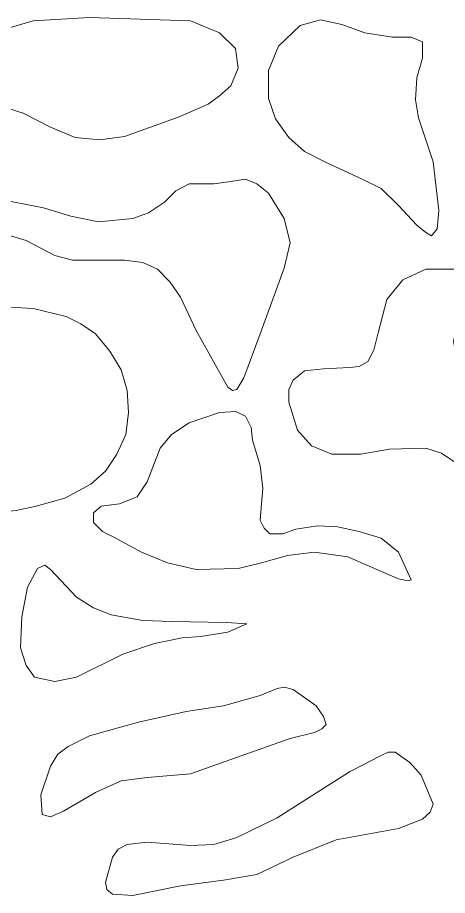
# Model space of a CAD drawing. Header units: millimetres. Extents: x -1200 to 1200, y -590 to 590.
# Drawn here: x 669.5 to 896.3, y 123.4 to 587 of the extents above; entities that cross this region are included whole.
import ezdxf

# ---------------------------------------------------------------- set-up
doc = ezdxf.new("R2010")
doc.units = ezdxf.units.MM
doc.header["$MEASUREMENT"] = 0
doc.layers.add('Layer 1', color=7, linetype='Continuous')

msp = doc.modelspace()

# ---------------------------------------------------------------- linework, layer by layer
at = {"layer": 'Layer 1', "color": 250, "lineweight": 20}
for points, knots in [([(760.7513, 585.178), (760.7513, 585.178), (707.379, 586.9752), (707.379, 586.9752), (707.379, 586.9752), (677.6996, 585.178), (677.6996, 585.178), (677.6996, 585.178), (663.2346, 580.9808), (663.2346, 580.9808), (663.2346, 580.9808), (656.5016, 576.5842), (656.5016, 576.5842), (656.5016, 576.5842), (639.7913, 565.5949), (639.7913, 565.5949), (639.7913, 565.5949), (620.5887, 558.3994), (620.5887, 558.3994), (620.5887, 558.3994), (596.3962, 554.6034), (596.3962, 554.6034), (596.3962, 554.6034), (567.4661, 551.0068), (567.4661, 551.0068), (567.4661, 551.0068), (552.2518, 547.4101), (552.2518, 547.4101), (552.2518, 547.4101), (537.7868, 541.8147), (537.7868, 541.8147), (537.7868, 541.8147), (531.5507, 538.218), (531.5507, 538.218), (531.5507, 538.218), (527.8095, 534.6214), (527.8095, 534.6214), (527.8095, 534.6214), (525.5643, 529.026), (525.5643, 529.026), (525.5643, 529.026), (526.3136, 523.63), (526.3136, 523.63), (526.3136, 523.63), (530.804, 517.4339), (530.804, 517.4339), (530.804, 517.4339), (538.5334, 511.4396), (538.5334, 511.4396), (538.5334, 511.4396), (545.269, 508.8424), (545.269, 508.8424), (545.269, 508.8424), (551.5025, 510.8412), (551.5025, 510.8412), (551.5025, 510.8412), (570.458, 524.8288), (570.458, 524.8288), (570.458, 524.8288), (592.4053, 535.8203), (592.4053, 535.8203), (592.4053, 535.8203), (614.6024, 542.413), (614.6024, 542.413), (614.6024, 542.413), (638.2954, 544.2124), (638.2954, 544.2124), (638.2954, 544.2124), (655.7523, 541.8147), (655.7523, 541.8147), (655.7523, 541.8147), (672.4625, 536.4187), (672.4625, 536.4187), (672.4625, 536.4187), (686.9276, 529.026), (686.9276, 529.026), (686.9276, 529.026), (699.8967, 523.63), (699.8967, 523.63), (699.8967, 523.63), (712.8658, 522.4311), (712.8658, 522.4311), (712.8658, 522.4311), (725.8349, 524.2283), (725.8349, 524.2283), (725.8349, 524.2283), (754.765, 534.6214), (754.765, 534.6214), (754.765, 534.6214), (769.9792, 541.2141), (769.9792, 541.2141), (769.9792, 541.2141), (775.9657, 545.6107), (775.9657, 545.6107), (775.9657, 545.6107), (781.952, 551.0068), (781.952, 551.0068), (781.952, 551.0068), (785.9402, 560.1989), (785.9402, 560.1989), (785.9402, 560.1989), (784.4443, 570.5898), (784.4443, 570.5898), (784.4443, 570.5898), (775.9657, 578.982), (775.9657, 578.982), (775.9657, 578.982), (760.7513, 585.178), (760.7513, 585.178)], [0, 0, 0, 0, 0.02777778, 0.02777778, 0.02777778, 0.05555556, 0.05555556, 0.05555556, 0.08333333, 0.08333333, 0.08333333, 0.11111111, 0.11111111, 0.11111111, 0.13888889, 0.13888889, 0.13888889, 0.16666667, 0.16666667, 0.16666667, 0.19444444, 0.19444444, 0.19444444, 0.22222222, 0.22222222, 0.22222222, 0.25, 0.25, 0.25, 0.27777778, 0.27777778, 0.27777778, 0.30555556, 0.30555556, 0.30555556, 0.33333333, 0.33333333, 0.33333333, 0.36111111, 0.36111111, 0.36111111, 0.38888889, 0.38888889, 0.38888889, 0.41666667, 0.41666667, 0.41666667, 0.44444444, 0.44444444, 0.44444444, 0.47222222, 0.47222222, 0.47222222, 0.5, 0.5, 0.5, 0.52777778, 0.52777778, 0.52777778, 0.55555556, 0.55555556, 0.55555556, 0.58333333, 0.58333333, 0.58333333, 0.61111111, 0.61111111, 0.61111111, 0.63888889, 0.63888889, 0.63888889, 0.66666667, 0.66666667, 0.66666667, 0.69444444, 0.69444444, 0.69444444, 0.72222222, 0.72222222, 0.72222222, 0.75, 0.75, 0.75, 0.77777778, 0.77777778, 0.77777778, 0.80555556, 0.80555556, 0.80555556, 0.83333333, 0.83333333, 0.83333333, 0.86111111, 0.86111111, 0.86111111, 0.88888889, 0.88888889, 0.88888889, 0.91666667, 0.91666667, 0.91666667, 0.94444444, 0.94444444, 0.94444444, 0.97222222, 0.97222222, 0.97222222, 1, 1, 1, 1]), ([(807.1409, 571.7887), (807.1409, 571.7887), (801.9038, 559), (801.9038, 559), (801.9038, 559), (801.9038, 544.2124), (801.9038, 544.2124), (801.9038, 544.2124), (805.645, 533.4204), (805.645, 533.4204), (805.645, 533.4204), (812.6278, 523.63), (812.6278, 523.63), (812.6278, 523.63), (820.8567, 516.2351), (820.8567, 516.2351), (820.8567, 516.2351), (831.5832, 510.8412), (831.5832, 510.8412), (831.5832, 510.8412), (851.2853, 501.6491), (851.2853, 501.6491), (851.2853, 501.6491), (861.2599, 496.652), (861.2599, 496.652), (861.2599, 496.652), (870.4879, 487.6594), (870.4879, 487.6594), (870.4879, 487.6594), (880.2153, 477.2684), (880.2153, 477.2684), (880.2153, 477.2684), (884.9556, 473.4723), (884.9556, 473.4723), (884.9556, 473.4723), (887.9474, 471.6729), (887.9474, 471.6729), (887.9474, 471.6729), (890.9393, 475.4712), (890.9393, 475.4712), (890.9393, 475.4712), (891.6885, 485.0622), (891.6885, 485.0622), (891.6885, 485.0622), (888.6941, 510.8412), (888.6941, 510.8412), (888.6941, 510.8412), (880.9646, 534.0209), (880.9646, 534.0209), (880.9646, 534.0209), (879.4687, 543.6119), (879.4687, 543.6119), (879.4687, 543.6119), (880.2153, 555.2039), (880.2153, 555.2039), (880.2153, 555.2039), (883.2072, 565.5949), (883.2072, 565.5949), (883.2072, 565.5949), (883.2072, 574.1864), (883.2072, 574.1864), (883.2072, 574.1864), (877.2235, 576.5842), (877.2235, 576.5842), (877.2235, 576.5842), (867.2462, 576.5842), (867.2462, 576.5842), (867.2462, 576.5842), (852.7813, 578.982), (852.7813, 578.982), (852.7813, 578.982), (840.5614, 583.3785), (840.5614, 583.3785), (840.5614, 583.3785), (829.338, 585.7763), (829.338, 585.7763), (829.338, 585.7763), (818.6141, 582.7802), (818.6141, 582.7802), (818.6141, 582.7802), (807.1409, 571.7887), (807.1409, 571.7887)], [0, 0, 0, 0, 0.03703704, 0.03703704, 0.03703704, 0.07407407, 0.07407407, 0.07407407, 0.11111111, 0.11111111, 0.11111111, 0.14814815, 0.14814815, 0.14814815, 0.18518519, 0.18518519, 0.18518519, 0.22222222, 0.22222222, 0.22222222, 0.25925926, 0.25925926, 0.25925926, 0.2962963, 0.2962963, 0.2962963, 0.33333333, 0.33333333, 0.33333333, 0.37037037, 0.37037037, 0.37037037, 0.40740741, 0.40740741, 0.40740741, 0.44444444, 0.44444444, 0.44444444, 0.48148148, 0.48148148, 0.48148148, 0.51851852, 0.51851852, 0.51851852, 0.55555556, 0.55555556, 0.55555556, 0.59259259, 0.59259259, 0.59259259, 0.62962963, 0.62962963, 0.62962963, 0.66666667, 0.66666667, 0.66666667, 0.7037037, 0.7037037, 0.7037037, 0.74074074, 0.74074074, 0.74074074, 0.77777778, 0.77777778, 0.77777778, 0.81481481, 0.81481481, 0.81481481, 0.85185185, 0.85185185, 0.85185185, 0.88888889, 0.88888889, 0.88888889, 0.92592593, 0.92592593, 0.92592593, 0.96296296, 0.96296296, 0.96296296, 1, 1, 1, 1]), ([(780.4534, 391.7408), (780.4534, 391.7408), (763.7458, 421.717), (763.7458, 421.717), (763.7458, 421.717), (755.5143, 439.3012), (755.5143, 439.3012), (755.5143, 439.3012), (750.0274, 447.2944), (750.0274, 447.2944), (750.0274, 447.2944), (743.2944, 454.0887), (743.2944, 454.0887), (743.2944, 454.0887), (735.5624, 457.6854), (735.5624, 457.6854), (735.5624, 457.6854), (725.8349, 458.8843), (725.8349, 458.8843), (725.8349, 458.8843), (706.6323, 458.8843), (706.6323, 458.8843), (706.6323, 458.8843), (698.4008, 458.8843), (698.4008, 458.8843), (698.4008, 458.8843), (689.1728, 461.282), (689.1728, 461.282), (689.1728, 461.282), (673.9611, 469.2752), (673.9611, 469.2752), (673.9611, 469.2752), (663.9839, 472.2735), (663.9839, 472.2735), (663.9839, 472.2735), (654.2564, 472.2735), (654.2564, 472.2735), (654.2564, 472.2735), (633.5578, 470.4741), (633.5578, 470.4741), (633.5578, 470.4741), (596.3962, 468.6769), (596.3962, 468.6769), (596.3962, 468.6769), (586.419, 466.8775), (586.419, 466.8775), (586.419, 466.8775), (574.9458, 469.2752), (574.9458, 469.2752), (574.9458, 469.2752), (566.7169, 477.8689), (566.7169, 477.8689), (566.7169, 477.8689), (563.4753, 486.4605), (563.4753, 486.4605), (563.4753, 486.4605), (566.7169, 488.8582), (566.7169, 488.8582), (566.7169, 488.8582), (571.2073, 490.0571), (571.2073, 490.0571), (571.2073, 490.0571), (583.4271, 491.256), (583.4271, 491.256), (583.4271, 491.256), (635.0537, 493.0554), (635.0537, 493.0554), (635.0537, 493.0554), (658.7467, 491.256), (658.7467, 491.256), (658.7467, 491.256), (683.1864, 486.4605), (683.1864, 486.4605), (683.1864, 486.4605), (697.6541, 482.0639), (697.6541, 482.0639), (697.6541, 482.0639), (712.1191, 479.0678), (712.1191, 479.0678), (712.1191, 479.0678), (730.3253, 480.865), (730.3253, 480.865), (730.3253, 480.865), (738.5542, 483.8633), (738.5542, 483.8633), (738.5542, 483.8633), (747.0355, 489.4588), (747.0355, 489.4588), (747.0355, 489.4588), (753.0193, 495.4532), (753.0193, 495.4532), (753.0193, 495.4532), (760.0046, 499.2514), (760.0046, 499.2514), (760.0046, 499.2514), (772.9738, 499.2514), (772.9738, 499.2514), (772.9738, 499.2514), (781.952, 500.4503), (781.952, 500.4503), (781.952, 500.4503), (789.6814, 501.6491), (789.6814, 501.6491), (789.6814, 501.6491), (795.6678, 499.2514), (795.6678, 499.2514), (795.6678, 499.2514), (801.9038, 494.2543), (801.9038, 494.2543), (801.9038, 494.2543), (810.1328, 480.865), (810.1328, 480.865), (810.1328, 480.865), (813.377, 468.0763), (813.377, 468.0763), (813.377, 468.0763), (810.1328, 454.6871), (810.1328, 454.6871), (810.1328, 454.6871), (797.4134, 419.9176), (797.4134, 419.9176), (797.4134, 419.9176), (788.9347, 396.7379), (788.9347, 396.7379), (788.9347, 396.7379), (785.1936, 390.5419), (785.1936, 390.5419), (785.1936, 390.5419), (782.9484, 389.9436), (782.9484, 389.9436), (782.9484, 389.9436), (780.4534, 391.7408), (780.4534, 391.7408)], [0, 0, 0, 0, 0.02272727, 0.02272727, 0.02272727, 0.04545455, 0.04545455, 0.04545455, 0.06818182, 0.06818182, 0.06818182, 0.09090909, 0.09090909, 0.09090909, 0.11363636, 0.11363636, 0.11363636, 0.13636364, 0.13636364, 0.13636364, 0.15909091, 0.15909091, 0.15909091, 0.18181818, 0.18181818, 0.18181818, 0.20454545, 0.20454545, 0.20454545, 0.22727273, 0.22727273, 0.22727273, 0.25, 0.25, 0.25, 0.27272727, 0.27272727, 0.27272727, 0.29545455, 0.29545455, 0.29545455, 0.31818182, 0.31818182, 0.31818182, 0.34090909, 0.34090909, 0.34090909, 0.36363636, 0.36363636, 0.36363636, 0.38636364, 0.38636364, 0.38636364, 0.40909091, 0.40909091, 0.40909091, 0.43181818, 0.43181818, 0.43181818, 0.45454545, 0.45454545, 0.45454545, 0.47727273, 0.47727273, 0.47727273, 0.5, 0.5, 0.5, 0.52272727, 0.52272727, 0.52272727, 0.54545455, 0.54545455, 0.54545455, 0.56818182, 0.56818182, 0.56818182, 0.59090909, 0.59090909, 0.59090909, 0.61363636, 0.61363636, 0.61363636, 0.63636364, 0.63636364, 0.63636364, 0.65909091, 0.65909091, 0.65909091, 0.68181818, 0.68181818, 0.68181818, 0.70454545, 0.70454545, 0.70454545, 0.72727273, 0.72727273, 0.72727273, 0.75, 0.75, 0.75, 0.77272727, 0.77272727, 0.77272727, 0.79545455, 0.79545455, 0.79545455, 0.81818182, 0.81818182, 0.81818182, 0.84090909, 0.84090909, 0.84090909, 0.86363636, 0.86363636, 0.86363636, 0.88636364, 0.88636364, 0.88636364, 0.90909091, 0.90909091, 0.90909091, 0.93181818, 0.93181818, 0.93181818, 0.95454545, 0.95454545, 0.95454545, 0.97727273, 0.97727273, 0.97727273, 1, 1, 1, 1]), ([(922.8638, 449.6922), (922.8638, 449.6922), (925.8557, 443.0973), (925.8557, 443.0973), (925.8557, 443.0973), (925.8557, 435.104), (925.8557, 435.104), (925.8557, 435.104), (921.3679, 429.7102), (921.3679, 429.7102), (921.3679, 429.7102), (914.6323, 426.5125), (914.6323, 426.5125), (914.6323, 426.5125), (906.9029, 424.1147), (906.9029, 424.1147), (906.9029, 424.1147), (900.9165, 421.1164), (900.9165, 421.1164), (900.9165, 421.1164), (899.4206, 416.1215), (899.4206, 416.1215), (899.4206, 416.1215), (900.9165, 408.3277), (900.9165, 408.3277), (900.9165, 408.3277), (909.1455, 391.7408), (909.1455, 391.7408), (909.1455, 391.7408), (925.8557, 371.7588), (925.8557, 371.7588), (925.8557, 371.7588), (934.337, 364.364), (934.337, 364.364), (934.337, 364.364), (943.565, 358.9701), (943.565, 358.9701), (943.565, 358.9701), (955.535, 352.7741), (955.535, 352.7741), (955.535, 352.7741), (961.0219, 349.1775), (961.0219, 349.1775), (961.0219, 349.1775), (967.0082, 343.582), (967.0082, 343.582), (967.0082, 343.582), (973.991, 332.5906), (973.991, 332.5906), (973.991, 332.5906), (974.7403, 322.1995), (974.7403, 322.1995), (974.7403, 322.1995), (968.5041, 315.6069), (968.5041, 315.6069), (968.5041, 315.6069), (961.0219, 310.0114), (961.0219, 310.0114), (961.0219, 310.0114), (951.7939, 305.2137), (951.7939, 305.2137), (951.7939, 305.2137), (943.565, 303.4165), (943.565, 303.4165), (943.565, 303.4165), (935.0837, 304.6154), (935.0837, 304.6154), (935.0837, 304.6154), (926.605, 308.8125), (926.605, 308.8125), (926.605, 308.8125), (918.3734, 315.6069), (918.3734, 315.6069), (918.3734, 315.6069), (912.8866, 324.1984), (912.8866, 324.1984), (912.8866, 324.1984), (906.9029, 339.9854), (906.9029, 339.9854), (906.9029, 339.9854), (900.1673, 352.1758), (900.1673, 352.1758), (900.1673, 352.1758), (893.1845, 356.9713), (893.1845, 356.9713), (893.1845, 356.9713), (884.9556, 359.5685), (884.9556, 359.5685), (884.9556, 359.5685), (865.7504, 358.9701), (865.7504, 358.9701), (865.7504, 358.9701), (850.536, 356.3707), (850.536, 356.3707), (850.536, 356.3707), (835.3243, 356.3707), (835.3243, 356.3707), (835.3243, 356.3707), (824.5978, 360.7673), (824.5978, 360.7673), (824.5978, 360.7673), (817.1155, 369.1595), (817.1155, 369.1595), (817.1155, 369.1595), (812.6278, 383.947), (812.6278, 383.947), (812.6278, 383.947), (812.6278, 390.5419), (812.6278, 390.5419), (812.6278, 390.5419), (814.8729, 395.5391), (814.8729, 395.5391), (814.8729, 395.5391), (820.8567, 400.3345), (820.8567, 400.3345), (820.8567, 400.3345), (830.8339, 401.5334), (830.8339, 401.5334), (830.8339, 401.5334), (844.5522, 402.1317), (844.5522, 402.1317), (844.5522, 402.1317), (849.7894, 402.7323), (849.7894, 402.7323), (849.7894, 402.7323), (854.2772, 405.3295), (854.2772, 405.3295), (854.2772, 405.3295), (857.5188, 411.3238), (857.5188, 411.3238), (857.5188, 411.3238), (859.764, 420.5159), (859.764, 420.5159), (859.764, 420.5159), (864.2544, 438.1023), (864.2544, 438.1023), (864.2544, 438.1023), (872.7331, 448.4933), (872.7331, 448.4933), (872.7331, 448.4933), (884.9556, 454.0887), (884.9556, 454.0887), (884.9556, 454.0887), (900.9165, 454.0887), (900.9165, 454.0887), (900.9165, 454.0887), (912.8866, 454.6871), (912.8866, 454.6871), (912.8866, 454.6871), (917.6268, 454.0887), (917.6268, 454.0887), (917.6268, 454.0887), (922.8638, 449.6922), (922.8638, 449.6922)], [0, 0, 0, 0, 0.01960784, 0.01960784, 0.01960784, 0.03921569, 0.03921569, 0.03921569, 0.05882353, 0.05882353, 0.05882353, 0.07843137, 0.07843137, 0.07843137, 0.09803922, 0.09803922, 0.09803922, 0.11764706, 0.11764706, 0.11764706, 0.1372549, 0.1372549, 0.1372549, 0.15686275, 0.15686275, 0.15686275, 0.17647059, 0.17647059, 0.17647059, 0.19607843, 0.19607843, 0.19607843, 0.21568627, 0.21568627, 0.21568627, 0.23529412, 0.23529412, 0.23529412, 0.25490196, 0.25490196, 0.25490196, 0.2745098, 0.2745098, 0.2745098, 0.29411765, 0.29411765, 0.29411765, 0.31372549, 0.31372549, 0.31372549, 0.33333333, 0.33333333, 0.33333333, 0.35294118, 0.35294118, 0.35294118, 0.37254902, 0.37254902, 0.37254902, 0.39215686, 0.39215686, 0.39215686, 0.41176471, 0.41176471, 0.41176471, 0.43137255, 0.43137255, 0.43137255, 0.45098039, 0.45098039, 0.45098039, 0.47058824, 0.47058824, 0.47058824, 0.49019608, 0.49019608, 0.49019608, 0.50980392, 0.50980392, 0.50980392, 0.52941176, 0.52941176, 0.52941176, 0.54901961, 0.54901961, 0.54901961, 0.56862745, 0.56862745, 0.56862745, 0.58823529, 0.58823529, 0.58823529, 0.60784314, 0.60784314, 0.60784314, 0.62745098, 0.62745098, 0.62745098, 0.64705882, 0.64705882, 0.64705882, 0.66666667, 0.66666667, 0.66666667, 0.68627451, 0.68627451, 0.68627451, 0.70588235, 0.70588235, 0.70588235, 0.7254902, 0.7254902, 0.7254902, 0.74509804, 0.74509804, 0.74509804, 0.76470588, 0.76470588, 0.76470588, 0.78431373, 0.78431373, 0.78431373, 0.80392157, 0.80392157, 0.80392157, 0.82352941, 0.82352941, 0.82352941, 0.84313725, 0.84313725, 0.84313725, 0.8627451, 0.8627451, 0.8627451, 0.88235294, 0.88235294, 0.88235294, 0.90196078, 0.90196078, 0.90196078, 0.92156863, 0.92156863, 0.92156863, 0.94117647, 0.94117647, 0.94117647, 0.96078431, 0.96078431, 0.96078431, 0.98039216, 0.98039216, 0.98039216, 1, 1, 1, 1]), ([(642.0365, 333.1911), (642.0365, 333.1911), (645.0284, 352.1758), (645.0284, 352.1758), (645.0284, 352.1758), (652.0111, 369.1595), (652.0111, 369.1595), (652.0111, 369.1595), (657.2508, 384.5475), (657.2508, 384.5475), (657.2508, 384.5475), (657.2508, 392.3413), (657.2508, 392.3413), (657.2508, 392.3413), (654.2564, 400.3345), (654.2564, 400.3345), (654.2564, 400.3345), (644.2817, 413.7238), (644.2817, 413.7238), (644.2817, 413.7238), (635.0537, 418.7187), (635.0537, 418.7187), (635.0537, 418.7187), (621.3354, 422.9159), (621.3354, 422.9159), (621.3354, 422.9159), (615.349, 425.912), (615.349, 425.912), (615.349, 425.912), (610.8613, 432.108), (610.8613, 432.108), (610.8613, 432.108), (608.616, 442.4989), (608.616, 442.4989), (608.616, 442.4989), (610.8613, 444.2961), (610.8613, 444.2961), (610.8613, 444.2961), (616.0983, 444.2961), (616.0983, 444.2961), (616.0983, 444.2961), (628.3181, 440.1012), (628.3181, 440.1012), (628.3181, 440.1012), (643.5325, 435.7046), (643.5325, 435.7046), (643.5325, 435.7046), (655.7523, 434.5057), (655.7523, 434.5057), (655.7523, 434.5057), (677.6996, 433.3068), (677.6996, 433.3068), (677.6996, 433.3068), (695.1591, 429.1096), (695.1591, 429.1096), (695.1591, 429.1096), (702.8911, 425.3136), (702.8911, 425.3136), (702.8911, 425.3136), (710.6232, 419.9176), (710.6232, 419.9176), (710.6232, 419.9176), (718.1029, 410.7255), (718.1029, 410.7255), (718.1029, 410.7255), (724.0892, 400.9329), (724.0892, 400.9329), (724.0892, 400.9329), (727.3308, 389.9436), (727.3308, 389.9436), (727.3308, 389.9436), (728.0801, 378.3537), (728.0801, 378.3537), (728.0801, 378.3537), (726.5841, 366.7617), (726.5841, 366.7617), (726.5841, 366.7617), (721.844, 356.3707), (721.844, 356.3707), (721.844, 356.3707), (715.8603, 347.3781), (715.8603, 347.3781), (715.8603, 347.3781), (708.1283, 340.5838), (708.1283, 340.5838), (708.1283, 340.5838), (694.4099, 333.1911), (694.4099, 333.1911), (694.4099, 333.1911), (679.1981, 328.9939), (679.1981, 328.9939), (679.1981, 328.9939), (668.7214, 326.5962), (668.7214, 326.5962), (668.7214, 326.5962), (656.5016, 325.3973), (656.5016, 325.3973), (656.5016, 325.3973), (646.5243, 327.1967), (646.5243, 327.1967), (646.5243, 327.1967), (642.7858, 329.5945), (642.7858, 329.5945), (642.7858, 329.5945), (642.0365, 333.1911), (642.0365, 333.1911)], [0, 0, 0, 0, 0.02857143, 0.02857143, 0.02857143, 0.05714286, 0.05714286, 0.05714286, 0.08571429, 0.08571429, 0.08571429, 0.11428571, 0.11428571, 0.11428571, 0.14285714, 0.14285714, 0.14285714, 0.17142857, 0.17142857, 0.17142857, 0.2, 0.2, 0.2, 0.22857143, 0.22857143, 0.22857143, 0.25714286, 0.25714286, 0.25714286, 0.28571429, 0.28571429, 0.28571429, 0.31428571, 0.31428571, 0.31428571, 0.34285714, 0.34285714, 0.34285714, 0.37142857, 0.37142857, 0.37142857, 0.4, 0.4, 0.4, 0.42857143, 0.42857143, 0.42857143, 0.45714286, 0.45714286, 0.45714286, 0.48571429, 0.48571429, 0.48571429, 0.51428571, 0.51428571, 0.51428571, 0.54285714, 0.54285714, 0.54285714, 0.57142857, 0.57142857, 0.57142857, 0.6, 0.6, 0.6, 0.62857143, 0.62857143, 0.62857143, 0.65714286, 0.65714286, 0.65714286, 0.68571429, 0.68571429, 0.68571429, 0.71428571, 0.71428571, 0.71428571, 0.74285714, 0.74285714, 0.74285714, 0.77142857, 0.77142857, 0.77142857, 0.8, 0.8, 0.8, 0.82857143, 0.82857143, 0.82857143, 0.85714286, 0.85714286, 0.85714286, 0.88571429, 0.88571429, 0.88571429, 0.91428571, 0.91428571, 0.91428571, 0.94285714, 0.94285714, 0.94285714, 0.97142857, 0.97142857, 0.97142857, 1, 1, 1, 1]), ([(877.2235, 290.0273), (877.2235, 290.0273), (870.4879, 304.6154), (870.4879, 304.6154), (870.4879, 304.6154), (861.2599, 312.008), (861.2599, 312.008), (861.2599, 312.008), (849.7894, 315.6069), (849.7894, 315.6069), (849.7894, 315.6069), (838.3162, 318.0046), (838.3162, 318.0046), (838.3162, 318.0046), (827.842, 318.6029), (827.842, 318.6029), (827.842, 318.6029), (816.3689, 316.8057), (816.3689, 316.8057), (816.3689, 316.8057), (809.3861, 314.4058), (809.3861, 314.4058), (809.3861, 314.4058), (802.6505, 314.4058), (802.6505, 314.4058), (802.6505, 314.4058), (799.6587, 317.4041), (799.6587, 317.4041), (799.6587, 317.4041), (797.4134, 321.6013), (797.4134, 321.6013), (797.4134, 321.6013), (798.1627, 330.1928), (798.1627, 330.1928), (798.1627, 330.1928), (798.9094, 338.186), (798.9094, 338.186), (798.9094, 338.186), (797.4134, 350.3764), (797.4134, 350.3764), (797.4134, 350.3764), (793.4225, 363.7656), (793.4225, 363.7656), (793.4225, 363.7656), (792.6759, 370.56), (792.6759, 370.56), (792.6759, 370.56), (789.6814, 376.5543), (789.6814, 376.5543), (789.6814, 376.5543), (784.4443, 378.9521), (784.4443, 378.9521), (784.4443, 378.9521), (775.9657, 378.3537), (775.9657, 378.3537), (775.9657, 378.3537), (760.0046, 372.9577), (760.0046, 372.9577), (760.0046, 372.9577), (750.7767, 366.7617), (750.7767, 366.7617), (750.7767, 366.7617), (744.7903, 359.5685), (744.7903, 359.5685), (744.7903, 359.5685), (737.8076, 341.7826), (737.8076, 341.7826), (737.8076, 341.7826), (732.5705, 333.7894), (732.5705, 333.7894), (732.5705, 333.7894), (723.3425, 330.1928), (723.3425, 330.1928), (723.3425, 330.1928), (713.615, 328.9939), (713.615, 328.9939), (713.615, 328.9939), (709.6242, 325.3973), (709.6242, 325.3973), (709.6242, 325.3973), (709.6242, 320.4024), (709.6242, 320.4024), (709.6242, 320.4024), (714.3617, 315.6069), (714.3617, 315.6069), (714.3617, 315.6069), (720.3481, 312.6086), (720.3481, 312.6086), (720.3481, 312.6086), (734.8131, 304.6154), (734.8131, 304.6154), (734.8131, 304.6154), (748.5315, 299.0199), (748.5315, 299.0199), (748.5315, 299.0199), (763.7458, 295.4233), (763.7458, 295.4233), (763.7458, 295.4233), (785.9402, 296.0216), (785.9402, 296.0216), (785.9402, 296.0216), (798.1627, 299.0199), (798.1627, 299.0199), (798.1627, 299.0199), (811.8785, 302.8159), (811.8785, 302.8159), (811.8785, 302.8159), (826.0964, 304.6154), (826.0964, 304.6154), (826.0964, 304.6154), (843.8031, 302.2177), (843.8031, 302.2177), (843.8031, 302.2177), (859.0173, 295.4233), (859.0173, 295.4233), (859.0173, 295.4233), (870.4879, 290.6278), (870.4879, 290.6278), (870.4879, 290.6278), (875.7276, 289.4289), (875.7276, 289.4289), (875.7276, 289.4289), (877.2235, 290.0273), (877.2235, 290.0273)], [0, 0, 0, 0, 0.02439024, 0.02439024, 0.02439024, 0.04878049, 0.04878049, 0.04878049, 0.07317073, 0.07317073, 0.07317073, 0.09756098, 0.09756098, 0.09756098, 0.12195122, 0.12195122, 0.12195122, 0.14634146, 0.14634146, 0.14634146, 0.17073171, 0.17073171, 0.17073171, 0.19512195, 0.19512195, 0.19512195, 0.2195122, 0.2195122, 0.2195122, 0.24390244, 0.24390244, 0.24390244, 0.26829268, 0.26829268, 0.26829268, 0.29268293, 0.29268293, 0.29268293, 0.31707317, 0.31707317, 0.31707317, 0.34146341, 0.34146341, 0.34146341, 0.36585366, 0.36585366, 0.36585366, 0.3902439, 0.3902439, 0.3902439, 0.41463415, 0.41463415, 0.41463415, 0.43902439, 0.43902439, 0.43902439, 0.46341463, 0.46341463, 0.46341463, 0.48780488, 0.48780488, 0.48780488, 0.51219512, 0.51219512, 0.51219512, 0.53658537, 0.53658537, 0.53658537, 0.56097561, 0.56097561, 0.56097561, 0.58536585, 0.58536585, 0.58536585, 0.6097561, 0.6097561, 0.6097561, 0.63414634, 0.63414634, 0.63414634, 0.65853659, 0.65853659, 0.65853659, 0.68292683, 0.68292683, 0.68292683, 0.70731707, 0.70731707, 0.70731707, 0.73170732, 0.73170732, 0.73170732, 0.75609756, 0.75609756, 0.75609756, 0.7804878, 0.7804878, 0.7804878, 0.80487805, 0.80487805, 0.80487805, 0.82926829, 0.82926829, 0.82926829, 0.85365854, 0.85365854, 0.85365854, 0.87804878, 0.87804878, 0.87804878, 0.90243902, 0.90243902, 0.90243902, 0.92682927, 0.92682927, 0.92682927, 0.95121951, 0.95121951, 0.95121951, 0.97560976, 0.97560976, 0.97560976, 1, 1, 1, 1]), ([(686.9276, 295.4233), (686.9276, 295.4233), (700.646, 280.8352), (700.646, 280.8352), (700.646, 280.8352), (709.6242, 275.2397), (709.6242, 275.2397), (709.6242, 275.2397), (718.8521, 271.6431), (718.8521, 271.6431), (718.8521, 271.6431), (735.5624, 268.6448), (735.5624, 268.6448), (735.5624, 268.6448), (750.7767, 268.0464), (750.7767, 268.0464), (750.7767, 268.0464), (779.7067, 267.4459), (779.7067, 267.4459), (779.7067, 267.4459), (790.4306, 266.8476), (790.4306, 266.8476), (790.4306, 266.8476), (780.4534, 262.451), (780.4534, 262.451), (780.4534, 262.451), (765.9884, 260.0532), (765.9884, 260.0532), (765.9884, 260.0532), (756.2635, 259.4527), (756.2635, 259.4527), (756.2635, 259.4527), (741.7985, 256.4566), (741.7985, 256.4566), (741.7985, 256.4566), (725.0882, 250.8611), (725.0882, 250.8611), (725.0882, 250.8611), (700.646, 238.6708), (700.646, 238.6708), (700.646, 238.6708), (689.1728, 236.2731), (689.1728, 236.2731), (689.1728, 236.2731), (678.4488, 238.6708), (678.4488, 238.6708), (678.4488, 238.6708), (673.9611, 244.8668), (673.9611, 244.8668), (673.9611, 244.8668), (670.9666, 254.0589), (670.9666, 254.0589), (670.9666, 254.0589), (671.7159, 270.4442), (671.7159, 270.4442), (671.7159, 270.4442), (674.7078, 286.2312), (674.7078, 286.2312), (674.7078, 286.2312), (679.9448, 296.0216), (679.9448, 296.0216), (679.9448, 296.0216), (683.9357, 297.821), (683.9357, 297.821), (683.9357, 297.821), (686.9276, 295.4233), (686.9276, 295.4233)], [0, 0, 0, 0, 0.04545455, 0.04545455, 0.04545455, 0.09090909, 0.09090909, 0.09090909, 0.13636364, 0.13636364, 0.13636364, 0.18181818, 0.18181818, 0.18181818, 0.22727273, 0.22727273, 0.22727273, 0.27272727, 0.27272727, 0.27272727, 0.31818182, 0.31818182, 0.31818182, 0.36363636, 0.36363636, 0.36363636, 0.40909091, 0.40909091, 0.40909091, 0.45454545, 0.45454545, 0.45454545, 0.5, 0.5, 0.5, 0.54545455, 0.54545455, 0.54545455, 0.59090909, 0.59090909, 0.59090909, 0.63636364, 0.63636364, 0.63636364, 0.68181818, 0.68181818, 0.68181818, 0.72727273, 0.72727273, 0.72727273, 0.77272727, 0.77272727, 0.77272727, 0.81818182, 0.81818182, 0.81818182, 0.86363636, 0.86363636, 0.86363636, 0.90909091, 0.90909091, 0.90909091, 0.95454545, 0.95454545, 0.95454545, 1, 1, 1, 1]), ([(814.8729, 232.0759), (814.8729, 232.0759), (827.0927, 223.4843), (827.0927, 223.4843), (827.0927, 223.4843), (830.8339, 217.8888), (830.8339, 217.8888), (830.8339, 217.8888), (832.3299, 213.6917), (832.3299, 213.6917), (832.3299, 213.6917), (830.0846, 211.294), (830.0846, 211.294), (830.0846, 211.294), (826.0964, 209.4968), (826.0964, 209.4968), (826.0964, 209.4968), (813.377, 206.299), (813.377, 206.299), (813.377, 206.299), (784.4443, 196.1075), (784.4443, 196.1075), (784.4443, 196.1075), (760.7513, 187.5138), (760.7513, 187.5138), (760.7513, 187.5138), (737.8076, 185.7165), (737.8076, 185.7165), (737.8076, 185.7165), (724.0892, 183.9172), (724.0892, 183.9172), (724.0892, 183.9172), (710.6232, 177.7233), (710.6232, 177.7233), (710.6232, 177.7233), (693.6632, 167.9307), (693.6632, 167.9307), (693.6632, 167.9307), (686.9276, 164.9324), (686.9276, 164.9324), (686.9276, 164.9324), (682.4398, 166.1335), (682.4398, 166.1335), (682.4398, 166.1335), (681.6905, 176.5245), (681.6905, 176.5245), (681.6905, 176.5245), (686.9276, 191.7109), (686.9276, 191.7109), (686.9276, 191.7109), (690.6687, 197.9047), (690.6687, 197.9047), (690.6687, 197.9047), (696.1555, 202.1018), (696.1555, 202.1018), (696.1555, 202.1018), (707.379, 207.6973), (707.379, 207.6973), (707.379, 207.6973), (733.3172, 214.8906), (733.3172, 214.8906), (733.3172, 214.8906), (758.5061, 220.4861), (758.5061, 220.4861), (758.5061, 220.4861), (778.2108, 223.4843), (778.2108, 223.4843), (778.2108, 223.4843), (797.4134, 228.8804), (797.4134, 228.8804), (797.4134, 228.8804), (806.3916, 232.6764), (806.3916, 232.6764), (806.3916, 232.6764), (810.1328, 233.2748), (810.1328, 233.2748), (810.1328, 233.2748), (814.8729, 232.0759), (814.8729, 232.0759)], [0, 0, 0, 0, 0.03846154, 0.03846154, 0.03846154, 0.07692308, 0.07692308, 0.07692308, 0.11538462, 0.11538462, 0.11538462, 0.15384615, 0.15384615, 0.15384615, 0.19230769, 0.19230769, 0.19230769, 0.23076923, 0.23076923, 0.23076923, 0.26923077, 0.26923077, 0.26923077, 0.30769231, 0.30769231, 0.30769231, 0.34615385, 0.34615385, 0.34615385, 0.38461538, 0.38461538, 0.38461538, 0.42307692, 0.42307692, 0.42307692, 0.46153846, 0.46153846, 0.46153846, 0.5, 0.5, 0.5, 0.53846154, 0.53846154, 0.53846154, 0.57692308, 0.57692308, 0.57692308, 0.61538462, 0.61538462, 0.61538462, 0.65384615, 0.65384615, 0.65384615, 0.69230769, 0.69230769, 0.69230769, 0.73076923, 0.73076923, 0.73076923, 0.76923077, 0.76923077, 0.76923077, 0.80769231, 0.80769231, 0.80769231, 0.84615385, 0.84615385, 0.84615385, 0.88461538, 0.88461538, 0.88461538, 0.92307692, 0.92307692, 0.92307692, 0.96153846, 0.96153846, 0.96153846, 1, 1, 1, 1]), ([(868.7422, 199.1036), (868.7422, 199.1036), (876.4743, 193.5103), (876.4743, 193.5103), (876.4743, 193.5103), (882.4606, 186.9154), (882.4606, 186.9154), (882.4606, 186.9154), (888.6941, 171.5273), (888.6941, 171.5273), (888.6941, 171.5273), (887.1981, 167.3324), (887.1981, 167.3324), (887.1981, 167.3324), (883.2072, 163.7336), (883.2072, 163.7336), (883.2072, 163.7336), (870.4879, 158.7386), (870.4879, 158.7386), (870.4879, 158.7386), (837.5669, 152.7443), (837.5669, 152.7443), (837.5669, 152.7443), (814.8729, 143.5522), (814.8729, 143.5522), (814.8729, 143.5522), (795.6678, 134.3601), (795.6678, 134.3601), (795.6678, 134.3601), (778.2108, 131.3618), (778.2108, 131.3618), (778.2108, 131.3618), (755.5143, 128.3635), (755.5143, 128.3635), (755.5143, 128.3635), (730.3253, 123.3686), (730.3253, 123.3686), (730.3253, 123.3686), (719.6014, 123.9691), (719.6014, 123.9691), (719.6014, 123.9691), (716.6069, 126.5663), (716.6069, 126.5663), (716.6069, 126.5663), (715.8603, 130.1629), (715.8603, 130.1629), (715.8603, 130.1629), (719.6014, 143.5522), (719.6014, 143.5522), (719.6014, 143.5522), (722.5932, 147.7471), (722.5932, 147.7471), (722.5932, 147.7471), (727.3308, 150.3465), (727.3308, 150.3465), (727.3308, 150.3465), (737.8076, 151.5454), (737.8076, 151.5454), (737.8076, 151.5454), (760.7513, 149.7459), (760.7513, 149.7459), (760.7513, 149.7459), (772.9738, 150.3465), (772.9738, 150.3465), (772.9738, 150.3465), (785.1936, 153.9431), (785.1936, 153.9431), (785.1936, 153.9431), (806.3916, 164.3341), (806.3916, 164.3341), (806.3916, 164.3341), (844.5522, 188.7126), (844.5522, 188.7126), (844.5522, 188.7126), (861.2599, 197.3064), (861.2599, 197.3064), (861.2599, 197.3064), (865.0011, 199.1036), (865.0011, 199.1036), (865.0011, 199.1036), (868.7422, 199.1036), (868.7422, 199.1036)], [0, 0, 0, 0, 0.03703704, 0.03703704, 0.03703704, 0.07407407, 0.07407407, 0.07407407, 0.11111111, 0.11111111, 0.11111111, 0.14814815, 0.14814815, 0.14814815, 0.18518519, 0.18518519, 0.18518519, 0.22222222, 0.22222222, 0.22222222, 0.25925926, 0.25925926, 0.25925926, 0.2962963, 0.2962963, 0.2962963, 0.33333333, 0.33333333, 0.33333333, 0.37037037, 0.37037037, 0.37037037, 0.40740741, 0.40740741, 0.40740741, 0.44444444, 0.44444444, 0.44444444, 0.48148148, 0.48148148, 0.48148148, 0.51851852, 0.51851852, 0.51851852, 0.55555556, 0.55555556, 0.55555556, 0.59259259, 0.59259259, 0.59259259, 0.62962963, 0.62962963, 0.62962963, 0.66666667, 0.66666667, 0.66666667, 0.7037037, 0.7037037, 0.7037037, 0.74074074, 0.74074074, 0.74074074, 0.77777778, 0.77777778, 0.77777778, 0.81481481, 0.81481481, 0.81481481, 0.85185185, 0.85185185, 0.85185185, 0.88888889, 0.88888889, 0.88888889, 0.92592593, 0.92592593, 0.92592593, 0.96296296, 0.96296296, 0.96296296, 1, 1, 1, 1])]:
    msp.add_open_spline(points, degree=3, knots=knots, dxfattribs=at)

doc.saveas('drawing.dxf')
